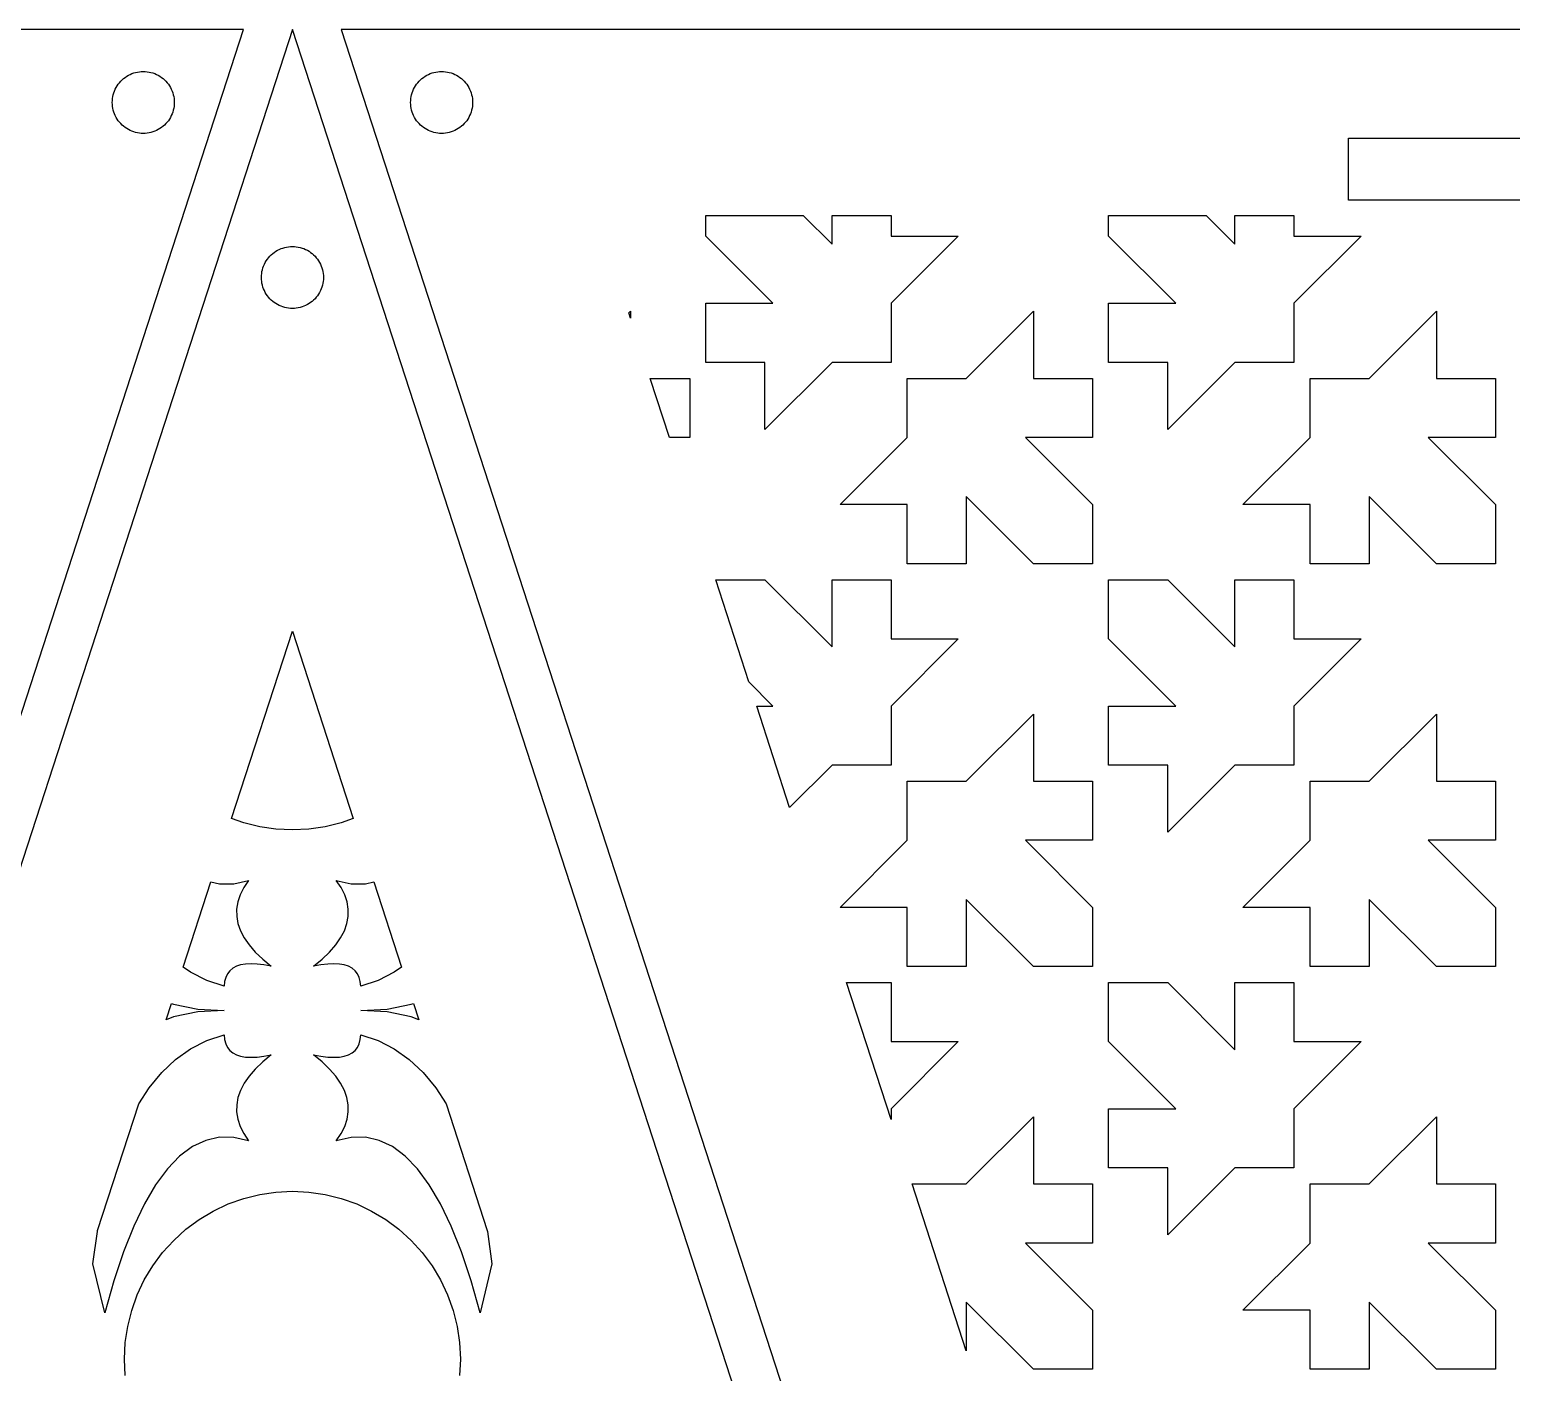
# Model space of a CAD drawing. Header units: metres. Extents: x 20 to 1108, y 20 to 485.
# Drawn here: x 703.3 to 798.9, y 164.1 to 250.8 of the extents above; entities that cross this region are included whole.
import ezdxf

# ---------------------------------------------------------------- set-up
doc = ezdxf.new("R2010")
doc.units = ezdxf.units.M

msp = doc.modelspace()

# ---------------------------------------------------------------- linework, layer by layer
for p, q in [((717.081, 250.826), (567.081, 250.826)), ((642.081, 20.0001), (717.081, 250.826)), ((720.235, 250.826), (645.235, 20)), ((795.235, 20), (720.235, 250.826)), ((873.389, 250.826), (723.389, 250.826)), ((723.389, 250.826), (798.389, 20.0001)), ((709.24, 247.582), (709.334, 247.665)), ((709.334, 247.665), (709.433, 247.742)), ((709.433, 247.742), (709.537, 247.813)), ((709.537, 247.813), (709.645, 247.877)), ((709.645, 247.877), (709.757, 247.934)), ((709.757, 247.934), (709.873, 247.984)), ((709.873, 247.984), (709.991, 248.026)), ((709.991, 248.026), (710.111, 248.062)), ((710.111, 248.062), (710.234, 248.089)), ((710.234, 248.089), (710.358, 248.109)), ((710.358, 248.109), (710.483, 248.12)), ((710.483, 248.12), (710.609, 248.124)), ((710.609, 248.124), (710.734, 248.12)), ((710.734, 248.12), (710.859, 248.109)), ((710.859, 248.109), (710.983, 248.089)), ((710.983, 248.089), (711.106, 248.062)), ((711.106, 248.062), (711.226, 248.026)), ((711.226, 248.026), (711.344, 247.984)), ((711.344, 247.984), (711.461, 247.934)), ((711.461, 247.934), (711.572, 247.877)), ((711.572, 247.877), (711.68, 247.813)), ((711.68, 247.813), (711.784, 247.742)), ((711.784, 247.742), (711.883, 247.665)), ((711.883, 247.665), (711.978, 247.582)), ((728.492, 247.582), (728.587, 247.665)), ((728.587, 247.665), (728.686, 247.742)), ((728.686, 247.742), (728.79, 247.813)), ((728.79, 247.813), (728.898, 247.877)), ((728.898, 247.877), (729.01, 247.934)), ((729.01, 247.934), (729.126, 247.984)), ((729.126, 247.984), (729.244, 248.026)), ((729.244, 248.026), (729.364, 248.062)), ((729.364, 248.062), (729.487, 248.089)), ((729.487, 248.089), (729.611, 248.109)), ((729.611, 248.109), (729.736, 248.12)), ((729.736, 248.12), (729.861, 248.124)), ((729.861, 248.124), (729.987, 248.12)), ((729.987, 248.12), (730.112, 248.109)), ((730.112, 248.109), (730.236, 248.089)), ((730.236, 248.089), (730.359, 248.062)), ((730.359, 248.062), (730.479, 248.026)), ((730.479, 248.026), (730.598, 247.984)), ((730.598, 247.984), (730.713, 247.934)), ((730.713, 247.934), (730.825, 247.877)), ((730.825, 247.877), (730.933, 247.813)), ((730.933, 247.813), (731.037, 247.742)), ((731.037, 247.742), (731.137, 247.665)), ((731.137, 247.665), (731.23, 247.582)), ((708.672, 246.621), (708.707, 246.742)), ((708.707, 246.742), (708.749, 246.86)), ((708.749, 246.86), (708.798, 246.976)), ((708.798, 246.976), (708.856, 247.087)), ((708.856, 247.087), (708.92, 247.195)), ((708.92, 247.195), (708.991, 247.3)), ((708.991, 247.3), (709.067, 247.399)), ((709.067, 247.399), (709.151, 247.493)), ((709.151, 247.493), (709.24, 247.582)), ((711.978, 247.582), (712.066, 247.493)), ((712.066, 247.493), (712.15, 247.399)), ((712.15, 247.399), (712.226, 247.3)), ((712.226, 247.3), (712.297, 247.195)), ((712.297, 247.195), (712.361, 247.087)), ((712.361, 247.087), (712.419, 246.976)), ((712.419, 246.976), (712.468, 246.86)), ((712.468, 246.86), (712.51, 246.742)), ((712.51, 246.742), (712.546, 246.621)), ((727.925, 246.621), (727.96, 246.742)), ((727.96, 246.742), (728.002, 246.86)), ((728.002, 246.86), (728.052, 246.976)), ((728.052, 246.976), (728.109, 247.087)), ((728.109, 247.087), (728.173, 247.195)), ((728.173, 247.195), (728.244, 247.3)), ((728.244, 247.3), (728.32, 247.399)), ((728.32, 247.399), (728.404, 247.493)), ((728.404, 247.493), (728.492, 247.582)), ((731.23, 247.582), (731.319, 247.493)), ((731.319, 247.493), (731.403, 247.399)), ((731.403, 247.399), (731.479, 247.3)), ((731.479, 247.3), (731.551, 247.195)), ((731.551, 247.195), (731.614, 247.087)), ((731.614, 247.087), (731.672, 246.976)), ((731.672, 246.976), (731.722, 246.86)), ((731.722, 246.86), (731.764, 246.742)), ((731.764, 246.742), (731.799, 246.621)), ((708.609, 246.124), (708.613, 246.249)), ((708.613, 245.998), (708.609, 246.124)), ((708.613, 246.249), (708.625, 246.375)), ((708.625, 245.873), (708.613, 245.998)), ((708.625, 246.375), (708.644, 246.499)), ((708.644, 245.749), (708.625, 245.873)), ((708.644, 246.499), (708.672, 246.621)), ((712.546, 246.621), (712.573, 246.499)), ((712.573, 246.499), (712.592, 246.375)), ((712.592, 245.873), (712.573, 245.749)), ((712.592, 246.375), (712.604, 246.249)), ((712.604, 245.998), (712.592, 245.873)), ((712.604, 246.249), (712.609, 246.124)), ((712.609, 246.124), (712.604, 245.998)), ((727.861, 246.124), (727.866, 246.249)), ((727.866, 245.998), (727.861, 246.124)), ((727.866, 246.249), (727.878, 246.375)), ((727.878, 245.873), (727.866, 245.998)), ((727.878, 246.375), (727.897, 246.499)), ((727.897, 245.749), (727.878, 245.873)), ((727.897, 246.499), (727.925, 246.621)), ((731.799, 246.621), (731.826, 246.499)), ((731.826, 246.499), (731.846, 246.375)), ((731.846, 245.873), (731.826, 245.749)), ((731.846, 246.375), (731.857, 246.249)), ((731.857, 245.998), (731.846, 245.873)), ((731.857, 246.249), (731.861, 246.124)), ((731.861, 246.124), (731.857, 245.998)), ((708.672, 245.627), (708.644, 245.749)), ((708.707, 245.506), (708.672, 245.627)), ((708.749, 245.388), (708.707, 245.506)), ((708.798, 245.273), (708.749, 245.388)), ((708.856, 245.16), (708.798, 245.273)), ((708.92, 245.052), (708.856, 245.16)), ((708.991, 244.948), (708.92, 245.052)), ((709.067, 244.849), (708.991, 244.948)), ((709.151, 244.755), (709.067, 244.849)), ((712.15, 244.849), (712.066, 244.755)), ((712.226, 244.948), (712.15, 244.849)), ((712.297, 245.052), (712.226, 244.948)), ((712.361, 245.16), (712.297, 245.052)), ((712.419, 245.273), (712.361, 245.16)), ((712.468, 245.388), (712.419, 245.273)), ((712.51, 245.506), (712.468, 245.388)), ((712.546, 245.627), (712.51, 245.506)), ((712.573, 245.749), (712.546, 245.627)), ((727.925, 245.627), (727.897, 245.749)), ((727.96, 245.506), (727.925, 245.627)), ((728.002, 245.388), (727.96, 245.506)), ((728.052, 245.273), (728.002, 245.388)), ((728.109, 245.16), (728.052, 245.273)), ((728.173, 245.052), (728.109, 245.16)), ((728.244, 244.948), (728.173, 245.052)), ((728.32, 244.849), (728.244, 244.948)), ((728.404, 244.755), (728.32, 244.849)), ((731.403, 244.849), (731.319, 244.755)), ((731.479, 244.948), (731.403, 244.849)), ((731.551, 245.052), (731.479, 244.948)), ((731.614, 245.16), (731.551, 245.052)), ((731.672, 245.273), (731.614, 245.16)), ((731.722, 245.388), (731.672, 245.273)), ((731.764, 245.506), (731.722, 245.388)), ((731.799, 245.627), (731.764, 245.506)), ((731.826, 245.749), (731.799, 245.627)), ((709.24, 244.666), (709.151, 244.755)), ((709.334, 244.583), (709.24, 244.666)), ((709.433, 244.506), (709.334, 244.583)), ((709.537, 244.436), (709.433, 244.506)), ((709.645, 244.371), (709.537, 244.436)), ((709.757, 244.315), (709.645, 244.371)), ((709.873, 244.265), (709.757, 244.315)), ((709.991, 244.222), (709.873, 244.265)), ((710.111, 244.187), (709.991, 244.222)), ((710.234, 244.159), (710.111, 244.187)), ((710.358, 244.14), (710.234, 244.159)), ((710.483, 244.128), (710.358, 244.14)), ((710.609, 244.124), (710.483, 244.128)), ((710.734, 244.128), (710.609, 244.124)), ((710.859, 244.14), (710.734, 244.128)), ((710.983, 244.159), (710.859, 244.14)), ((711.106, 244.187), (710.983, 244.159)), ((711.226, 244.222), (711.106, 244.187)), ((711.344, 244.265), (711.226, 244.222)), ((711.461, 244.315), (711.344, 244.265)), ((711.572, 244.371), (711.461, 244.315)), ((711.68, 244.436), (711.572, 244.371)), ((711.784, 244.506), (711.68, 244.436)), ((711.883, 244.583), (711.784, 244.506)), ((711.978, 244.666), (711.883, 244.583)), ((712.066, 244.755), (711.978, 244.666)), ((728.492, 244.666), (728.404, 244.755)), ((728.587, 244.583), (728.492, 244.666)), ((728.686, 244.506), (728.587, 244.583)), ((728.79, 244.436), (728.686, 244.506)), ((728.898, 244.371), (728.79, 244.436)), ((729.01, 244.315), (728.898, 244.371)), ((729.126, 244.265), (729.01, 244.315)), ((729.244, 244.222), (729.126, 244.265)), ((729.364, 244.187), (729.244, 244.222)), ((729.487, 244.159), (729.364, 244.187)), ((729.611, 244.14), (729.487, 244.159)), ((729.736, 244.128), (729.611, 244.14)), ((729.861, 244.124), (729.736, 244.128)), ((729.987, 244.128), (729.861, 244.124)), ((730.112, 244.14), (729.987, 244.128)), ((730.236, 244.159), (730.112, 244.14)), ((730.359, 244.187), (730.236, 244.159)), ((730.479, 244.222), (730.359, 244.187)), ((730.598, 244.265), (730.479, 244.222)), ((730.713, 244.315), (730.598, 244.265)), ((730.825, 244.371), (730.713, 244.315)), ((730.933, 244.436), (730.825, 244.371)), ((731.037, 244.506), (730.933, 244.436)), ((731.137, 244.583), (731.037, 244.506)), ((731.23, 244.666), (731.137, 244.583)), ((731.319, 244.755), (731.23, 244.666)), ((788.389, 239.826), (788.389, 243.826)), ((788.389, 243.826), (808.389, 243.826)), ((808.389, 239.826), (788.389, 239.826)), ((746.909, 237.492), (746.909, 238.826)), ((746.909, 238.826), (753.203, 238.826)), ((753.203, 238.826), (755.056, 236.973)), ((755.056, 236.973), (755.056, 238.826)), ((755.056, 238.826), (758.869, 238.826)), ((758.869, 238.826), (758.869, 237.492)), ((772.909, 237.492), (772.909, 238.826)), ((772.909, 238.826), (779.203, 238.826)), ((779.203, 238.826), (781.056, 236.973)), ((781.056, 236.973), (781.056, 238.826)), ((781.056, 238.826), (784.869, 238.826)), ((784.869, 238.826), (784.869, 237.492)), ((751.243, 233.159), (746.909, 237.492)), ((758.869, 237.492), (763.203, 237.492)), ((763.203, 237.492), (758.869, 233.159)), ((777.243, 233.159), (772.909, 237.492)), ((784.869, 237.492), (789.202, 237.492)), ((789.202, 237.492), (784.869, 233.159)), ((718.694, 236.101), (718.777, 236.195)), ((718.777, 236.195), (718.866, 236.284)), ((718.866, 236.284), (718.961, 236.367)), ((718.961, 236.367), (719.059, 236.444)), ((719.059, 236.444), (719.164, 236.515)), ((719.164, 236.515), (719.271, 236.579)), ((719.271, 236.579), (719.384, 236.636)), ((719.384, 236.636), (719.499, 236.686)), ((719.499, 236.686), (719.617, 236.728)), ((719.617, 236.728), (719.738, 236.763)), ((719.738, 236.763), (719.86, 236.791)), ((719.86, 236.791), (719.984, 236.81)), ((719.984, 236.81), (720.109, 236.822)), ((720.109, 236.822), (720.235, 236.826)), ((720.235, 236.826), (720.361, 236.822)), ((720.361, 236.822), (720.486, 236.81)), ((720.486, 236.81), (720.61, 236.791)), ((720.61, 236.791), (720.732, 236.763)), ((720.732, 236.763), (720.853, 236.728)), ((720.853, 236.728), (720.971, 236.686)), ((720.971, 236.686), (721.087, 236.636)), ((721.087, 236.636), (721.199, 236.579)), ((721.199, 236.579), (721.306, 236.515)), ((721.306, 236.515), (721.411, 236.444)), ((721.411, 236.444), (721.51, 236.367)), ((721.51, 236.367), (721.604, 236.284)), ((721.604, 236.284), (721.693, 236.195)), ((721.693, 236.195), (721.776, 236.101)), ((718.27, 235.201), (718.298, 235.324)), ((718.298, 235.324), (718.333, 235.444)), ((718.333, 235.444), (718.376, 235.562)), ((718.376, 235.562), (718.426, 235.678)), ((718.426, 235.678), (718.482, 235.79)), ((718.482, 235.79), (718.547, 235.898)), ((718.547, 235.898), (718.617, 236.002)), ((718.617, 236.002), (718.694, 236.101)), ((721.776, 236.101), (721.853, 236.002)), ((721.853, 236.002), (721.924, 235.898)), ((721.924, 235.898), (721.988, 235.79)), ((721.988, 235.79), (722.045, 235.678)), ((722.045, 235.678), (722.094, 235.562)), ((722.094, 235.562), (722.137, 235.444)), ((722.137, 235.444), (722.173, 235.324)), ((722.173, 235.324), (722.2, 235.201)), ((718.235, 234.826), (718.239, 234.952)), ((718.239, 234.701), (718.235, 234.826)), ((718.239, 234.952), (718.251, 235.077)), ((718.251, 234.576), (718.239, 234.701)), ((718.251, 235.077), (718.27, 235.201)), ((718.27, 234.451), (718.251, 234.576)), ((718.298, 234.329), (718.27, 234.451)), ((718.333, 234.208), (718.298, 234.329)), ((722.173, 234.329), (722.137, 234.208)), ((722.2, 234.451), (722.173, 234.329)), ((722.2, 235.201), (722.219, 235.077)), ((722.219, 234.576), (722.2, 234.451)), ((722.219, 235.077), (722.231, 234.952)), ((722.231, 234.701), (722.219, 234.576)), ((722.231, 234.952), (722.235, 234.826)), ((722.235, 234.826), (722.231, 234.701)), ((718.376, 234.09), (718.333, 234.208)), ((718.426, 233.975), (718.376, 234.09)), ((718.482, 233.863), (718.426, 233.975)), ((718.547, 233.755), (718.482, 233.863)), ((718.617, 233.651), (718.547, 233.755)), ((718.694, 233.551), (718.617, 233.651)), ((718.777, 233.457), (718.694, 233.551)), ((718.866, 233.368), (718.777, 233.457)), ((718.961, 233.285), (718.866, 233.368)), ((721.604, 233.368), (721.51, 233.285)), ((721.693, 233.457), (721.604, 233.368)), ((721.776, 233.551), (721.693, 233.457)), ((721.853, 233.651), (721.776, 233.551)), ((721.924, 233.755), (721.853, 233.651)), ((721.988, 233.863), (721.924, 233.755)), ((722.045, 233.975), (721.988, 233.863)), ((722.094, 234.09), (722.045, 233.975)), ((722.137, 234.208), (722.094, 234.09)), ((719.059, 233.208), (718.961, 233.285)), ((719.164, 233.138), (719.059, 233.208)), ((719.271, 233.074), (719.164, 233.138)), ((719.384, 233.017), (719.271, 233.074)), ((719.499, 232.967), (719.384, 233.017)), ((719.617, 232.924), (719.499, 232.967)), ((719.738, 232.889), (719.617, 232.924)), ((719.86, 232.862), (719.738, 232.889)), ((719.984, 232.842), (719.86, 232.862)), ((720.109, 232.83), (719.984, 232.842)), ((720.235, 232.826), (720.109, 232.83)), ((720.361, 232.83), (720.235, 232.826)), ((720.486, 232.842), (720.361, 232.83)), ((720.61, 232.862), (720.486, 232.842)), ((720.732, 232.889), (720.61, 232.862)), ((720.853, 232.924), (720.732, 232.889)), ((720.971, 232.967), (720.853, 232.924)), ((721.087, 233.017), (720.971, 232.967)), ((721.199, 233.074), (721.087, 233.017)), ((721.306, 233.138), (721.199, 233.074)), ((721.411, 233.208), (721.306, 233.138)), ((721.51, 233.285), (721.411, 233.208)), ((741.951, 232.533), (742.056, 232.64)), ((742.056, 232.208), (741.951, 232.533)), ((742.056, 232.64), (742.056, 232.208)), ((746.909, 229.346), (746.909, 233.159)), ((746.909, 233.159), (751.243, 233.159)), ((758.869, 233.159), (758.869, 229.346)), ((763.723, 228.307), (768.056, 232.64)), ((768.056, 232.64), (768.056, 228.307)), ((772.909, 229.346), (772.909, 233.159)), ((772.909, 233.159), (777.243, 233.159)), ((784.869, 233.159), (784.869, 229.346)), ((789.723, 228.307), (794.056, 232.64)), ((794.056, 232.64), (794.056, 228.307)), ((750.723, 229.346), (746.909, 229.346)), ((755.056, 229.346), (750.723, 225.013)), ((750.723, 225.013), (750.723, 229.346)), ((758.869, 229.346), (755.056, 229.346)), ((776.723, 229.346), (772.909, 229.346)), ((781.056, 229.346), (776.723, 225.013)), ((776.723, 225.013), (776.723, 229.346)), ((784.869, 229.346), (781.056, 229.346)), ((744.563, 224.493), (743.324, 228.307)), ((743.324, 228.307), (745.87, 228.307)), ((745.87, 228.307), (745.87, 224.493)), ((759.91, 224.493), (759.91, 228.307)), ((759.91, 228.307), (763.723, 228.307)), ((768.056, 228.307), (771.87, 228.307)), ((771.87, 228.307), (771.87, 224.493)), ((785.91, 224.493), (785.91, 228.307)), ((785.91, 228.307), (789.723, 228.307)), ((794.056, 228.307), (797.87, 228.307)), ((797.87, 228.307), (797.87, 224.493)), ((745.87, 224.493), (744.563, 224.493)), ((755.576, 220.16), (759.91, 224.493)), ((771.87, 224.493), (767.536, 224.493)), ((767.536, 224.493), (771.87, 220.16)), ((781.576, 220.16), (785.91, 224.493)), ((797.87, 224.493), (793.536, 224.493)), ((793.536, 224.493), (797.87, 220.16)), ((759.91, 220.16), (755.576, 220.16)), ((759.91, 216.347), (759.91, 220.16)), ((768.056, 216.347), (763.723, 220.68)), ((763.723, 220.68), (763.723, 216.347)), ((771.87, 220.16), (771.87, 216.347)), ((785.91, 220.16), (781.576, 220.16)), ((785.91, 216.347), (785.91, 220.16)), ((794.056, 216.347), (789.723, 220.68)), ((789.723, 220.68), (789.723, 216.347)), ((797.87, 220.16), (797.87, 216.347)), ((763.723, 216.347), (759.91, 216.347)), ((771.87, 216.347), (768.056, 216.347)), ((789.723, 216.347), (785.91, 216.347)), ((797.87, 216.347), (794.056, 216.347)), ((749.691, 208.711), (747.549, 215.306)), ((747.549, 215.306), (750.723, 215.306)), ((750.723, 215.306), (755.056, 210.973)), ((755.056, 210.973), (755.056, 215.306)), ((755.056, 215.306), (758.869, 215.306)), ((758.869, 215.306), (758.869, 211.492)), ((772.909, 211.492), (772.909, 215.306)), ((772.909, 215.306), (776.723, 215.306)), ((776.723, 215.306), (781.056, 210.973)), ((781.056, 210.973), (781.056, 215.306)), ((781.056, 215.306), (784.869, 215.306)), ((784.869, 215.306), (784.869, 211.492)), ((716.308, 199.908), (720.235, 211.993)), ((720.235, 211.993), (724.162, 199.908)), ((758.869, 211.492), (763.203, 211.492)), ((763.203, 211.492), (758.869, 207.159)), ((777.243, 207.159), (772.909, 211.492)), ((784.869, 211.492), (789.202, 211.492)), ((789.202, 211.492), (784.869, 207.159)), ((751.243, 207.159), (749.691, 208.711)), ((750.195, 207.159), (751.243, 207.159)), ((752.322, 200.612), (750.195, 207.159)), ((758.869, 207.159), (758.869, 203.346)), ((763.723, 202.307), (768.056, 206.64)), ((768.056, 206.64), (768.056, 202.307)), ((772.909, 203.346), (772.909, 207.159)), ((772.909, 207.159), (777.243, 207.159)), ((784.869, 207.159), (784.869, 203.346)), ((789.723, 202.307), (794.056, 206.64)), ((794.056, 206.64), (794.056, 202.307)), ((755.056, 203.346), (752.322, 200.612)), ((758.869, 203.346), (755.056, 203.346)), ((776.723, 203.346), (772.909, 203.346)), ((781.056, 203.346), (776.723, 199.013)), ((776.723, 199.013), (776.723, 203.346)), ((784.869, 203.346), (781.056, 203.346)), ((759.91, 198.493), (759.91, 202.307)), ((759.91, 202.307), (763.723, 202.307)), ((768.056, 202.307), (771.87, 202.307)), ((771.87, 202.307), (771.87, 198.493)), ((785.91, 198.493), (785.91, 202.307)), ((785.91, 202.307), (789.723, 202.307)), ((794.056, 202.307), (797.87, 202.307)), ((797.87, 202.307), (797.87, 198.493)), ((717.089, 199.629), (716.308, 199.908)), ((724.162, 199.908), (723.382, 199.629)), ((718.121, 199.371), (717.089, 199.629)), ((719.173, 199.214), (718.121, 199.371)), ((720.235, 199.162), (719.173, 199.214)), ((721.298, 199.214), (720.235, 199.162)), ((722.349, 199.371), (721.298, 199.214)), ((723.382, 199.629), (722.349, 199.371)), ((755.576, 194.16), (759.91, 198.493)), ((771.87, 198.493), (767.536, 198.493)), ((767.536, 198.493), (771.87, 194.16)), ((781.576, 194.16), (785.91, 198.493)), ((797.87, 198.493), (793.536, 198.493)), ((793.536, 198.493), (797.87, 194.16)), ((713.188, 190.306), (714.974, 195.803)), ((714.974, 195.803), (715.527, 195.68)), ((715.527, 195.68), (716.451, 195.69)), ((716.451, 195.69), (717.408, 195.907)), ((717.097, 195.44), (716.864, 194.974)), ((717.408, 195.907), (717.097, 195.44)), ((723.373, 195.44), (723.062, 195.907)), ((723.062, 195.907), (724.019, 195.69)), ((723.606, 194.974), (723.373, 195.44)), ((724.019, 195.69), (724.943, 195.68)), ((724.943, 195.68), (725.496, 195.803)), ((725.496, 195.803), (727.282, 190.306)), ((716.711, 194.509), (716.635, 194.045)), ((716.864, 194.974), (716.711, 194.509)), ((723.76, 194.509), (723.606, 194.974)), ((723.835, 194.045), (723.76, 194.509)), ((759.91, 194.16), (755.576, 194.16)), ((759.91, 190.347), (759.91, 194.16)), ((768.056, 190.347), (763.723, 194.68)), ((763.723, 194.68), (763.723, 190.347)), ((771.87, 194.16), (771.87, 190.347)), ((785.91, 194.16), (781.576, 194.16)), ((785.91, 190.347), (785.91, 194.16)), ((794.056, 190.347), (789.723, 194.68)), ((789.723, 194.68), (789.723, 190.347)), ((797.87, 194.16), (797.87, 190.347)), ((716.635, 194.045), (716.639, 193.581)), ((716.639, 193.581), (716.721, 193.118)), ((723.749, 193.118), (723.831, 193.581)), ((723.831, 193.581), (723.835, 194.045)), ((716.721, 193.118), (716.883, 192.656)), ((716.883, 192.656), (717.123, 192.195)), ((723.347, 192.195), (723.588, 192.656)), ((723.588, 192.656), (723.749, 193.118)), ((717.123, 192.195), (717.441, 191.734)), ((717.441, 191.734), (717.838, 191.275)), ((717.838, 191.275), (718.314, 190.816)), ((722.156, 190.816), (722.633, 191.275)), ((722.633, 191.275), (723.029, 191.734)), ((723.029, 191.734), (723.347, 192.195)), ((713.665, 189.97), (713.188, 190.306)), ((716.62, 190.358), (716.386, 190.233)), ((716.893, 190.447), (716.62, 190.358)), ((717.207, 190.501), (716.893, 190.447)), ((717.561, 190.519), (717.207, 190.501)), ((717.957, 190.501), (717.561, 190.519)), ((718.392, 190.447), (717.957, 190.501)), ((718.314, 190.816), (718.868, 190.358)), ((718.868, 190.358), (718.392, 190.447)), ((721.602, 190.358), (722.156, 190.816)), ((722.078, 190.447), (721.602, 190.358)), ((722.513, 190.501), (722.078, 190.447)), ((722.909, 190.519), (722.513, 190.501)), ((723.263, 190.501), (722.909, 190.519)), ((723.577, 190.447), (723.263, 190.501)), ((723.85, 190.358), (723.577, 190.447)), ((724.084, 190.233), (723.85, 190.358)), ((727.282, 190.306), (726.805, 189.97)), ((763.723, 190.347), (759.91, 190.347)), ((771.87, 190.347), (768.056, 190.347)), ((789.723, 190.347), (785.91, 190.347)), ((797.87, 190.347), (794.056, 190.347)), ((714.711, 189.443), (713.665, 189.97)), ((715.831, 189.073), (714.711, 189.443)), ((715.861, 189.376), (715.831, 189.073)), ((715.931, 189.644), (715.861, 189.376)), ((716.043, 189.876), (715.931, 189.644)), ((716.194, 190.072), (716.043, 189.876)), ((716.386, 190.233), (716.194, 190.072)), ((724.276, 190.072), (724.084, 190.233)), ((724.427, 189.876), (724.276, 190.072)), ((724.539, 189.644), (724.427, 189.876)), ((724.609, 189.376), (724.539, 189.644)), ((724.639, 189.073), (724.609, 189.376)), ((725.76, 189.443), (724.639, 189.073)), ((726.805, 189.97), (725.76, 189.443)), ((755.996, 189.306), (758.869, 189.306)), ((758.869, 180.463), (755.996, 189.306)), ((758.869, 189.306), (758.869, 185.492)), ((772.909, 185.492), (772.909, 189.306)), ((772.909, 189.306), (776.723, 189.306)), ((776.723, 189.306), (781.056, 184.973)), ((781.056, 184.973), (781.056, 189.306)), ((781.056, 189.306), (784.869, 189.306)), ((784.869, 189.306), (784.869, 185.492)), ((712.084, 186.907), (712.426, 187.959)), ((712.426, 187.959), (712.567, 187.904)), ((712.567, 187.904), (714.125, 187.586)), ((714.125, 187.586), (715.828, 187.5)), ((715.828, 187.5), (714.125, 187.414)), ((724.642, 187.5), (726.345, 187.586)), ((726.345, 187.414), (724.642, 187.5)), ((726.345, 187.586), (727.903, 187.904)), ((727.903, 187.904), (728.045, 187.959)), ((728.045, 187.959), (728.386, 186.907)), ((712.567, 187.096), (712.084, 186.907)), ((714.125, 187.414), (712.567, 187.096)), ((727.903, 187.096), (726.345, 187.414)), ((728.386, 186.907), (727.903, 187.096)), ((713.665, 185.03), (714.711, 185.557)), ((714.711, 185.557), (715.831, 185.927)), ((715.831, 185.927), (715.861, 185.624)), ((715.861, 185.624), (715.931, 185.356)), ((724.539, 185.356), (724.609, 185.624)), ((724.609, 185.624), (724.639, 185.927)), ((724.639, 185.927), (725.76, 185.557)), ((725.76, 185.557), (726.805, 185.03)), ((712.695, 184.346), (713.665, 185.03)), ((715.931, 185.356), (716.043, 185.124)), ((716.043, 185.124), (716.194, 184.928)), ((716.194, 184.928), (716.386, 184.767)), ((716.386, 184.767), (716.62, 184.642)), ((716.62, 184.642), (716.893, 184.553)), ((716.893, 184.553), (717.207, 184.499)), ((717.957, 184.499), (718.392, 184.553)), ((718.868, 184.642), (718.314, 184.184)), ((718.392, 184.553), (718.868, 184.642)), ((722.156, 184.184), (721.602, 184.642)), ((721.602, 184.642), (722.078, 184.553)), ((722.078, 184.553), (722.513, 184.499)), ((723.263, 184.499), (723.577, 184.553)), ((723.577, 184.553), (723.85, 184.642)), ((723.85, 184.642), (724.084, 184.767)), ((724.084, 184.767), (724.276, 184.928)), ((724.276, 184.928), (724.427, 185.124)), ((724.427, 185.124), (724.539, 185.356)), ((726.805, 185.03), (727.775, 184.346)), ((758.869, 185.492), (763.203, 185.492)), ((763.203, 185.492), (758.869, 181.159)), ((777.243, 181.159), (772.909, 185.492)), ((784.869, 185.492), (789.202, 185.492)), ((789.202, 185.492), (784.869, 181.159)), ((711.801, 183.506), (712.695, 184.346)), ((717.207, 184.499), (717.561, 184.481)), ((717.838, 183.725), (717.441, 183.266)), ((717.561, 184.481), (717.957, 184.499)), ((718.314, 184.184), (717.838, 183.725)), ((722.633, 183.725), (722.156, 184.184)), ((722.513, 184.499), (722.909, 184.481)), ((723.029, 183.266), (722.633, 183.725)), ((722.909, 184.481), (723.263, 184.499)), ((727.775, 184.346), (728.67, 183.506)), ((710.981, 182.509), (711.801, 183.506)), ((717.123, 182.805), (716.883, 182.344)), ((717.441, 183.266), (717.123, 182.805)), ((723.347, 182.805), (723.029, 183.266)), ((723.588, 182.344), (723.347, 182.805)), ((728.67, 183.506), (729.489, 182.509)), ((710.324, 181.489), (710.981, 182.509)), ((716.721, 181.882), (716.639, 181.419)), ((716.883, 182.344), (716.721, 181.882)), ((723.749, 181.882), (723.588, 182.344)), ((723.831, 181.419), (723.749, 181.882)), ((729.489, 182.509), (730.146, 181.489)), ((707.664, 173.303), (710.324, 181.489)), ((716.639, 181.419), (716.635, 180.955)), ((716.635, 180.955), (716.711, 180.491)), ((723.76, 180.491), (723.835, 180.955)), ((723.835, 180.955), (723.831, 181.419)), ((730.146, 181.489), (732.806, 173.303)), ((758.869, 181.159), (758.869, 180.463)), ((772.909, 177.346), (772.909, 181.159)), ((772.909, 181.159), (777.243, 181.159)), ((784.869, 181.159), (784.869, 177.346)), ((716.711, 180.491), (716.864, 180.026)), ((716.864, 180.026), (717.097, 179.56)), ((723.373, 179.56), (723.606, 180.026)), ((723.606, 180.026), (723.76, 180.491)), ((763.723, 176.307), (768.056, 180.64)), ((768.056, 180.64), (768.056, 176.307)), ((789.723, 176.307), (794.056, 180.64)), ((794.056, 180.64), (794.056, 176.307)), ((714.637, 179.122), (713.78, 178.716)), ((715.527, 179.32), (714.637, 179.122)), ((716.451, 179.31), (715.527, 179.32)), ((717.408, 179.093), (716.451, 179.31)), ((717.097, 179.56), (717.408, 179.093)), ((723.062, 179.093), (723.373, 179.56)), ((724.019, 179.31), (723.062, 179.093)), ((724.943, 179.32), (724.019, 179.31)), ((725.833, 179.122), (724.943, 179.32)), ((726.69, 178.716), (725.833, 179.122)), ((712.956, 178.103), (712.166, 177.282)), ((713.78, 178.716), (712.956, 178.103)), ((727.514, 178.103), (726.69, 178.716)), ((728.304, 177.282), (727.514, 178.103)), ((712.166, 177.282), (711.408, 176.253)), ((729.062, 176.253), (728.304, 177.282)), ((776.723, 177.346), (772.909, 177.346)), ((781.056, 177.346), (776.723, 173.013)), ((776.723, 173.013), (776.723, 177.346)), ((784.869, 177.346), (781.056, 177.346)), ((711.408, 176.253), (710.684, 175.017)), ((729.786, 175.017), (729.062, 176.253)), ((763.723, 165.526), (760.22, 176.307)), ((760.22, 176.307), (763.723, 176.307)), ((768.056, 176.307), (771.87, 176.307)), ((771.87, 176.307), (771.87, 172.493)), ((785.91, 172.493), (785.91, 176.307)), ((785.91, 176.307), (789.723, 176.307)), ((794.056, 176.307), (797.87, 176.307)), ((797.87, 176.307), (797.87, 172.493)), ((710.684, 175.017), (709.993, 173.573)), ((715.127, 174.558), (716.088, 175.013)), ((716.088, 175.013), (717.089, 175.371)), ((717.089, 175.371), (718.121, 175.629)), ((718.121, 175.629), (719.173, 175.786)), ((719.173, 175.786), (720.235, 175.838)), ((720.235, 175.838), (721.298, 175.786)), ((721.298, 175.786), (722.349, 175.629)), ((722.349, 175.629), (723.382, 175.371)), ((723.382, 175.371), (724.383, 175.013)), ((724.383, 175.013), (725.343, 174.558)), ((730.477, 173.573), (729.786, 175.017)), ((714.214, 174.011), (715.127, 174.558)), ((725.343, 174.558), (726.257, 174.011)), ((707.361, 171.149), (707.652, 173.241)), ((707.652, 173.241), (707.664, 173.303)), ((709.993, 173.573), (709.336, 171.921)), ((712.572, 172.663), (713.36, 173.378)), ((713.36, 173.378), (714.214, 174.011)), ((726.257, 174.011), (727.11, 173.378)), ((727.11, 173.378), (727.898, 172.663)), ((731.135, 171.921), (730.477, 173.573)), ((732.806, 173.303), (732.818, 173.241)), ((732.818, 173.241), (733.109, 171.149)), ((711.857, 171.875), (712.572, 172.663)), ((727.898, 172.663), (728.613, 171.875)), ((771.87, 172.493), (767.536, 172.493)), ((767.536, 172.493), (771.87, 168.16)), ((781.576, 168.16), (785.91, 172.493)), ((797.87, 172.493), (793.536, 172.493)), ((793.536, 172.493), (797.87, 168.16)), ((709.336, 171.921), (708.712, 170.061)), ((711.224, 171.021), (711.857, 171.875)), ((728.613, 171.875), (729.246, 171.021)), ((731.759, 170.061), (731.135, 171.921)), ((708.121, 167.995), (707.361, 171.149)), ((710.677, 170.109), (711.224, 171.021)), ((729.246, 171.021), (729.793, 170.109)), ((733.109, 171.149), (732.349, 167.995)), ((708.712, 170.061), (708.121, 167.995)), ((710.222, 169.147), (710.677, 170.109)), ((729.793, 170.109), (730.248, 169.147)), ((732.349, 167.995), (731.759, 170.061)), ((709.864, 168.146), (710.222, 169.147)), ((730.248, 169.147), (730.606, 168.146)), ((768.056, 164.347), (763.723, 168.68)), ((763.723, 168.68), (763.723, 165.526)), ((794.056, 164.347), (789.723, 168.68)), ((789.723, 168.68), (789.723, 164.347)), ((709.605, 167.114), (709.864, 168.146)), ((730.606, 168.146), (730.865, 167.114)), ((771.87, 168.16), (771.87, 164.347)), ((785.91, 168.16), (781.576, 168.16)), ((785.91, 164.347), (785.91, 168.16)), ((797.87, 168.16), (797.87, 164.347)), ((709.45, 166.062), (709.605, 167.114)), ((730.865, 167.114), (731.02, 166.062)), ((709.397, 165), (709.45, 166.062)), ((731.02, 166.062), (731.073, 165)), ((709.45, 163.938), (709.397, 165)), ((731.073, 165), (731.02, 163.938)), ((771.87, 164.347), (768.056, 164.347)), ((789.723, 164.347), (785.91, 164.347)), ((797.87, 164.347), (794.056, 164.347))]:
    msp.add_line(p, q)

doc.saveas('drawing.dxf')
